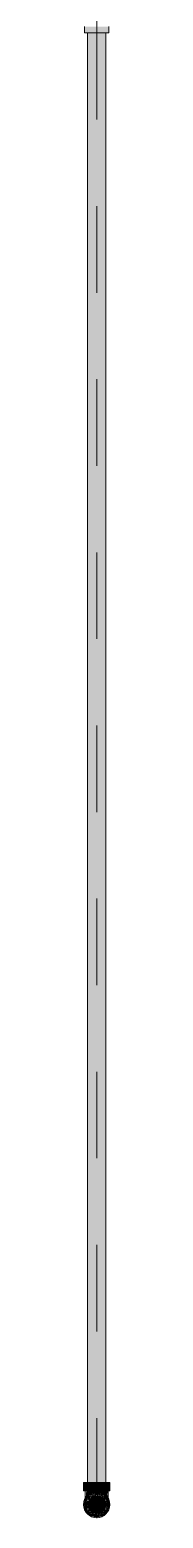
# Model space of a CAD drawing. Header units: millimetres. Extents: x -4000 to 187956, y -58990 to 162485.
# Drawn here: x 26724 to 26775, y 128425 to 131155 of the extents above; entities that cross this region are included whole.
import ezdxf

# ---------------------------------------------------------------- set-up
doc = ezdxf.new("R2010")
doc.units = ezdxf.units.MM
doc.linetypes.add('Dash 1_16_', pattern=[317.5, 158.75, -158.75])
for name, color, linetype, lineweight in [('F-SPRN', 3, 'Continuous', 9), ('P-PIPE', 3, 'Continuous', 9), ('P-PIPE-CNTR', 3, 'Continuous', 9)]:
    doc.layers.add(name, color=color, linetype=linetype, lineweight=lineweight)

# ---------------------------------------------------------------- blocks, each defined once
blk = doc.blocks.new('Sprinkler_Up - DN20-V1100-FFS - TANG 1')
at = {"layer": 'F-SPRN', "transparency": 33554534}
for points in [[(-13.5, 0), (-3.9, 0.7), (-1.7, 2.9), (-1.2, 3.5), (-0.6, 4), (0.6, 4), (1.2, 3.5), (1.7, 2.9), (4.6, 0), (22.2, 0), (18, 13.1), (6.9, 21.2), (-6.9, 21.2), (-18, 13.1), (-22.2, 0)], [(6.9, -21.2), (18, -13.1), (22.2, 0), (3.9, -0.7), (1.7, -2.9), (1.2, -3.5), (0.6, -4), (-0.6, -4), (-1.2, -3.5), (-1.7, -2.9), (-4.6, 0), (-22.2, 0), (-18, -13.1), (-6.9, -21.2), (3.4, -21.2)], [(0, -16.7), (4.3, -16.1), (11.8, -11.8), (16.1, -4.3), (16.1, 4.3), (11.8, 11.8), (8.3, 14.4), (0, 16.7), (-4.3, 16.1), (-11.8, 11.8), (-16.1, 4.3), (-16.1, -4.3), (-11.8, -11.8), (-8.3, -14.4)], [(0, -15.6), (7.8, -13.5), (13.5, -7.8), (15.1, -4), (15.1, 4), (13.5, 7.8), (7.8, 13.5), (0, 15.6), (-7.8, 13.5), (-11, 11), (-15.1, 4), (-15.1, -4), (-11, -11), (-7.8, -13.5)], [(-10.9, -5.5), (-10.9, 5.4), (-14.5, 5.4), (-14.5, -5.5)], [(-7.7, -5.5), (-7.7, 5.4), (-10.9, 5.4), (-10.9, -5.5)], [(0, -5.5), (0, 5.4), (-7.7, 5.4), (-7.7, -5.5)], [(0, 0), (5.7, 0), (2.9, 4.9), (-2.9, 4.9), (-5.7, 0)], [(-2.9, -4.9), (2.9, -4.9), (5.7, 0), (-5.7, 0)], [(-4.6, 0), (4.6, 0), (0, 4.6)], [(0, -4.6), (4.6, 0), (-4.6, 0)], [(0, -2.6), (1.3, 0), (-1.8, 0)], [(-1.3, 0), (1.8, 0), (0, 2.6)], [(7.7, -5.5), (7.7, 5.4), (0, 5.4), (0, -5.5)], [(10.9, -5.5), (10.9, 5.4), (7.7, 5.4), (7.7, -5.5)], [(14.5, -5.5), (14.5, 5.4), (10.9, 5.4), (10.9, -5.5)]]:
    blk.add_hatch(color=1, dxfattribs=at).paths.add_polyline_path(points)
at = {"layer": 'F-SPRN', "color": 1}
for p, q in [((-11.5, 5.4), (-14.5, 5.4)), ((-14.5, 5.4), (-11.3, 5.4)), ((-14.5, 5.4), (-14.5, 3.7)), ((-14.5, 3.3), (-14.5, 0)), ((-11.5, 5.4), (-11.5, 4)), ((-10.9, 1.9), (-10.9, 3.6)), ((-10.8, 5.4), (-8, 5.4)), ((-8.1, 5.4), (-10.8, 5.4)), ((-8.1, 5.4), (-8.1, 2.8)), ((-8.1, 2.5), (-8.1, 0.7)), ((-7.7, 4.8), (-7.7, 2.7)), ((-7.7, 4.8), (-7.7, 2.7)), ((-7.7, 2.1), (-7.7, 0.5)), ((-7.7, 2.1), (-7.7, 0.5)), ((-6.7, 5.4), (-4.7, 5.4)), ((-5.8, 3.8), (-5.8, 2.2)), ((-2.1, 0), (-2.1, 0)), ((-2.1, 0), (-2.1, -0.1)), ((-2, 0.7), (-2, 0.6)), ((-1.8, 1.1), (-1.8, 1)), ((-0.6, 2), (-0.6, 2)), ((-0.5, 2), (-0.6, 2)), ((0, 2.1), (-0.1, 2.1)), ((2, 0.5), (2, 0.6)), ((2.1, 0.1), (2.1, 0.2)), ((2.1, 0.2), (2.1, 0.2)), ((2.1, 0), (2.1, 0.1)), ((2.1, 0), (2.1, 0)), ((4.7, 5.4), (6.5, 5.4)), ((7.7, 5.4), (10.8, 5.4)), ((7.7, 5.2), (7.7, 2.7)), ((7.7, 5.2), (7.7, 2.7)), ((7.7, 2.3), (7.7, 0.5)), ((7.7, 2.3), (7.7, 0.5)), ((10.8, 5.4), (8.1, 5.4)), ((8.1, 5.4), (8.1, 2.8)), ((8.1, 2.5), (8.1, 0.4)), ((10.9, 5.4), (14.5, 5.4)), ((10.9, 3.6), (10.9, 0.2)), ((14.5, 5.4), (11.5, 5.4)), ((11.5, 5.4), (11.5, 4)), ((11.5, 3), (11.5, 0.2)), ((14.5, 5.4), (14.5, -5.5)), ((-14.5, -1.3), (-14.5, -3.7)), ((-11.1, -5.5), (-14.5, -5.5)), ((-14.5, -5.5), (-11.5, -5.5)), ((-10.9, -2.6), (-10.9, -1.3)), ((-10.8, -5.5), (-8.1, -5.5)), ((-7.8, -5.5), (-10.8, -5.5)), ((-8.1, -4.2), (-8.1, -5.5)), ((-7.7, -2.7), (-7.7, -4)), ((-7.7, -2.7), (-7.7, -4)), ((-7, -5.5), (-5.8, -5.5)), ((-4.8, -5.5), (-7, -5.5)), ((-5.8, -2.3), (-5.8, -3.8)), ((-2.1, -0.2), (-2.1, -0.3)), ((0, -2.1), (0.1, -2.1)), ((7, -5.5), (4.8, -5.5)), ((5.8, -2.2), (5.8, -3.8)), ((5.8, -5.5), (7, -5.5)), ((7.7, -0.5), (7.7, -2.3)), ((7.7, -0.5), (7.7, -2.3)), ((7.7, -2.7), (7.7, -5.4)), ((7.7, -2.7), (7.7, -5.4)), ((10.8, -5.5), (7.7, -5.5)), ((8.1, -0.4), (8.1, -2.5)), ((8.1, -2.8), (8.1, -5.5)), ((8.1, -5.5), (10.8, -5.5)), ((10.9, -0.2), (10.9, -3.6)), ((14.5, -5.5), (10.9, -5.5)), ((11.5, -0.2), (11.5, -3)), ((11.5, -4), (11.5, -5.5)), ((11.5, -5.5), (14.5, -5.5))]:
    blk.add_line(p, q, dxfattribs=at)
at = {"layer": 'F-SPRN', "color": 1, "flags": 128}
for points in [[(-2, 0.6), (-2, 0.5), (-2, 0.5), (-2, 0.4), (-2.1, 0.3), (-2.1, 0.2), (-2.1, 0.1), (-2.1, 0)], [(-1.8, 1), (-1.9, 0.9), (-1.9, 0.8), (-1.9, 0.8), (-2, 0.7)], [(-1.7, 1.2), (-1.7, 1.1), (-1.8, 1.1)], [(-0.6, 2), (-0.7, 2), (-0.8, 1.9), (-0.9, 1.9), (-0.9, 1.9), (-1, 1.8), (-1.1, 1.8), (-1.2, 1.7), (-1.2, 1.7), (-1.3, 1.6), (-1.4, 1.6), (-1.4, 1.5), (-1.5, 1.5), (-1.5, 1.4), (-1.6, 1.3), (-1.6, 1.3), (-1.7, 1.2)], [(-0.1, 2.1), (-0.1, 2.1), (-0.2, 2.1), (-0.3, 2.1), (-0.4, 2), (-0.5, 2)], [(0.7, 2), (0.6, 2), (0.5, 2), (0.4, 2), (0.4, 2), (0.3, 2.1), (0.2, 2.1), (0.1, 2.1), (0, 2.1)], [(0.9, 1.9), (0.8, 1.9), (0.8, 1.9), (0.7, 2)], [(1.2, 1.7), (1.1, 1.7), (1.1, 1.8), (1, 1.8), (0.9, 1.9)], [(1.6, 1.3), (1.6, 1.4), (1.5, 1.4), (1.4, 1.5), (1.4, 1.5), (1.3, 1.6), (1.3, 1.7), (1.2, 1.7)], [(1.8, 1), (1.8, 1), (1.8, 1.1), (1.7, 1.2), (1.7, 1.2), (1.6, 1.3)], [(2, 0.6), (2, 0.7), (1.9, 0.7), (1.9, 0.8), (1.9, 0.9), (1.8, 1)], [(2.1, 0.2), (2.1, 0.3), (2, 0.4), (2, 0.5)], [(-2.1, -0.1), (-2.1, -0.2), (-2.1, -0.2)], [(-2.1, -0.3), (-2, -0.4), (-2, -0.5), (-2, -0.6), (-2, -0.7), (-1.9, -0.7), (-1.9, -0.8), (-1.9, -0.9), (-1.8, -1), (-1.8, -1), (-1.8, -1.1), (-1.7, -1.2), (-1.7, -1.2), (-1.6, -1.3), (-1.6, -1.4), (-1.5, -1.4), (-1.4, -1.5), (-1.4, -1.5), (-1.3, -1.6), (-1.3, -1.7), (-1.2, -1.7), (-1.1, -1.7), (-1.1, -1.8), (-1, -1.8), (-0.9, -1.9), (-0.8, -1.9), (-0.8, -1.9), (-0.7, -2), (-0.6, -2), (-0.5, -2), (-0.4, -2), (-0.4, -2), (-0.3, -2.1), (-0.2, -2.1), (-0.1, -2.1), (0, -2.1)], [(0.1, -2.1), (0.1, -2.1), (0.2, -2.1), (0.3, -2.1), (0.4, -2), (0.5, -2), (0.6, -2), (0.6, -2), (0.7, -2), (0.8, -1.9), (0.9, -1.9), (0.9, -1.9), (1, -1.8), (1.1, -1.8), (1.2, -1.7), (1.2, -1.7), (1.3, -1.6), (1.4, -1.6), (1.4, -1.5), (1.5, -1.5), (1.5, -1.4), (1.6, -1.3), (1.6, -1.3), (1.7, -1.2), (1.7, -1.1), (1.8, -1.1), (1.8, -1), (1.9, -0.9), (1.9, -0.8), (1.9, -0.8), (2, -0.7), (2, -0.6), (2, -0.5), (2, -0.5), (2, -0.4), (2.1, -0.3), (2.1, -0.2), (2.1, -0.1), (2.1, 0)]]:
    blk.add_lwpolyline(points, dxfattribs=at)
at = {"layer": 'F-SPRN', "color": 1}
for radius, start, end in [(22.2, 360, 180), (21.9, 165.6773, 179.2615), (21.9, 144.7698, 164.8151), (21.9, 126.6942, 143.2701), (16.7, 167.6802, 180), (16.7, 167.6802, 180), (16.7, 155.3879, 164.9693), (16.7, 155.3879, 164.9693), (15.6, 166.4265, 180), (15.6, 166.4265, 180), (15.6, 150.9409, 165), (15.6, 159.6139, 165), (16.7, 136.7213, 149.931), (16.7, 136.7213, 149.931), (15.6, 150.9409, 156.3845), (15.6, 138.4214, 150), (15.6, 138.4214, 150), (21.9, 108.2621, 125.7507), (16.7, 121.4181, 130.5751), (16.7, 121.4181, 130.5751), (15.6, 120.5262, 133.2078), (15.6, 120.5262, 133.2078), (16.7, 106.5995, 120), (16.7, 106.5995, 120), (15.6, 114.4363, 119.9813), (15.6, 114.4363, 119.9813), (21.9, 99.348, 107.901), (4.63, 155.7832, 180), (4.63, 155.7832, 180), (16.7, 96.4143, 105), (16.7, 96.4143, 105), (4.63, 109.0192, 138.2703), (4.63, 109.0192, 138.2703), (21.9, 90.145, 98.8503), (15.6, 95.5762, 100.6843), (15.6, 95.5762, 100.6843), (2.56, 109.0192, 168.8278), (2.56, 109.0192, 168.8278), (2.04, 109.0192, 180), (16.7, 83.0684, 90), (16.7, 83.0684, 90), (4.63, 17.9592, 90), (4.63, 17.9592, 90), (3.81, 57.0577, 90), (2.56, 14.5599, 90), (2.56, 14.5599, 90), (2.04, 10.4703, 90), (21.9, 72.5583, 89.4624), (15.6, 75.573, 80.5892), (15.6, 75.573, 80.5892), (3.81, 16.1605, 43.8358), (15.6, 67.5614, 74.5481), (15.6, 67.5614, 74.5481), (16.7, 60, 75), (16.7, 60, 75), (15.6, 60.0187, 65.5637), (15.6, 60.0187, 65.5637), (21.9, 54.2493, 71.7379), (15.6, 46.7922, 60), (15.6, 46.7922, 60), (16.7, 49.4249, 58.5819), (16.7, 49.4249, 58.5819), (15.6, 30, 41.5786), (15.6, 30, 41.5786), (16.7, 30, 43.2787), (16.7, 30, 43.2787), (21.9, 36.7299, 53.3058), (15.6, 23.6155, 29.5646), (15.6, 15, 29.5646), (15.6, 15, 20.3861), (16.7, 15, 24.6121), (16.7, 15, 24.6121), (15.6, 360, 13.6618), (15.6, 0, 13.6618), (16.7, 360, 12.3198), (16.7, 0, 12.3198), (21.9, 15.1849, 35.2302), (21.9, 0.7385, 14.3227), (22.2, 180, 360), (21.9, 180.7385, 194.3227), (21.9, 195.1849, 215.2302), (21.9, 216.7299, 233.3058), (16.7, 180, 192.3198), (16.7, 180, 192.3198), (16.7, 195.0307, 204.6121), (16.7, 195.0307, 204.6121), (15.6, 181.9082, 193.6618), (15.6, 181.9082, 193.6618), (15.6, 197.3339, 209.5646), (15.6, 197.3339, 209.5646), (16.7, 210.069, 223.2787), (16.7, 210.069, 223.2787), (15.6, 212.5472, 221.5786), (15.6, 212.5472, 221.5786), (21.9, 234.9759, 251.7379), (16.7, 229.4249, 238.5819), (16.7, 229.4249, 238.5819), (15.6, 233.795, 240), (15.6, 233.795, 240), (16.7, 240, 255), (16.7, 240, 255), (15.6, 240.0187, 254.5481), (15.6, 240.0187, 254.5481), (21.9, 252.5583, 269.4624), (4.63, 197.9592, 0), (4.63, 197.9592, 360), (15.6, 255, 267.64), (15.6, 255, 267.64), (3.81, 196.1605, 360), (2.56, 191.1677, 0), (2.56, 191.1677, 360), (2.04, 190.4703, 0), (16.7, 263.0684, 270), (16.7, 263.0684, 270), (21.9, 270.145, 278.8503), (15.6, 275.5762, 280.6843), (15.6, 275.5762, 280.6843), (16.7, 276.4143, 285), (16.7, 276.4143, 285), (21.9, 279.348, 287.901), (16.7, 286.5995, 300), (16.7, 286.5995, 300), (15.6, 294.4363, 299.9813), (15.6, 294.4363, 299.9813), (21.9, 288.2621, 305.0241), (15.6, 300, 313.2078), (15.6, 300, 313.2078), (16.7, 301.4181, 310.5751), (16.7, 301.4181, 310.5751), (15.6, 318.4214, 330), (15.6, 318.4214, 330), (16.7, 316.7213, 330), (16.7, 316.7213, 330), (21.9, 306.6942, 323.2701), (15.6, 330.4354, 345), (15.6, 330.4354, 336.3845), (15.6, 339.6139, 345), (15.6, 346.3382, 360), (15.6, 346.3382, 360), (16.7, 335.3879, 345), (16.7, 335.3879, 345), (16.7, 347.6802, 360), (16.7, 347.6802, 360), (21.9, 324.7698, 344.8151), (21.9, 345.6773, 359.2615)]:
    blk.add_arc((0, 0), radius, start, end, dxfattribs=at)
blk = doc.blocks.new('Steel_Transition_Threaded_HoaPhat - Standard-V1101-FFS - TANG 1')
at = {"layer": 'P-PIPE', "lineweight": 13, "transparency": 33554534}
h = blk.add_hatch(color=1, dxfattribs=at)
h.paths.add_polyline_path([(26750, 128427.6), (26755.8, 128428.4), (26764.4, 128433), (26765.9, 128434.2), (26769.5, 128438.8), (26771.7, 128444.3), (26772.5, 128450.1), (26771.7, 128455.9), (26769.5, 128461.3), (26765.9, 128466), (26761.3, 128469.6), (26755.8, 128471.8), (26750, 128472.6), (26744.2, 128471.8), (26738.8, 128469.6), (26734.1, 128466), (26730.5, 128461.3), (26728.3, 128455.9), (26727.5, 128450.1), (26728.3, 128444.3), (26730.5, 128438.8), (26735.6, 128433), (26738.8, 128430.6), (26744.2, 128428.4)])
h.paths.add_polyline_path([(26750, 128430), (26744.8, 128430.7), (26739.5, 128433), (26735.8, 128435.9), (26732.6, 128440), (26730.6, 128444.9), (26729.9, 128450.1), (26730.6, 128455.3), (26732.6, 128460.1), (26735.8, 128464.3), (26740, 128467.5), (26744.8, 128469.5), (26750, 128470.2), (26755.2, 128469.5), (26760.1, 128467.5), (26764.2, 128464.3), (26767.4, 128460.1), (26769.4, 128455.3), (26770.1, 128450.1), (26769.4, 128444.9), (26767.4, 128440), (26764.2, 128435.9), (26760.1, 128432.7), (26755.2, 128430.7)])
for points in [[(26750, 128430), (26750, 128433.7), (26741.8, 128435.9), (26735.8, 128441.9), (26733.6, 128450.1), (26735.8, 128458.3), (26741.8, 128464.3), (26750, 128466.5), (26750, 128470.2), (26744.8, 128469.5), (26740, 128467.5), (26735.8, 128464.3), (26732.6, 128460.1), (26730.6, 128455.3), (26729.9, 128450.1), (26730.6, 128444.9), (26732.6, 128440), (26735.8, 128435.9), (26740, 128432.7), (26744.8, 128430.7)], [(26750, 128431.6), (26756.7, 128433), (26759.3, 128434.1), (26763.1, 128437), (26766, 128440.8), (26767.9, 128445.3), (26768.5, 128450.1), (26767.9, 128454.9), (26766, 128459.3), (26763.1, 128463.2), (26759.3, 128466.1), (26754.8, 128468), (26750, 128468.6), (26745.2, 128468), (26740.8, 128466.1), (26736.9, 128463.2), (26734, 128459.3), (26732.1, 128454.9), (26731.5, 128450.1), (26732.1, 128445.3), (26734, 128440.8), (26736.9, 128437), (26743.3, 128433), (26745.2, 128432.2)], [(26750, 128430), (26755.2, 128430.7), (26760.5, 128433), (26764.2, 128435.9), (26767.4, 128440), (26769.4, 128444.9), (26770.1, 128450.1), (26769.4, 128455.3), (26767.4, 128460.1), (26764.2, 128464.3), (26760.1, 128467.5), (26755.2, 128469.5), (26750, 128470.2), (26750, 128466.5), (26758.2, 128464.3), (26764.2, 128458.3), (26766.4, 128450.1), (26764.2, 128441.9), (26758.2, 128435.9), (26750, 128433)]]:
    blk.add_hatch(color=1, dxfattribs=at).paths.add_polyline_path(points)
at = {"layer": 'P-PIPE', "color": 20, "lineweight": 13}
for radius, start, end in [(22.5, 90, 270), (22.5, 90, 270), (20.1, 128.8856, 148.1553), (18.5, 136.4297, 150), (18.5, 136.4297, 150), (18.5, 123.4976, 133.2041), (18.5, 123.4976, 133.2041), (20.1, 109.6859, 125.0043), (16.4, 121.0738, 128.0319), (18.5, 106.819, 120), (18.5, 106.819, 120), (16.4, 115.1607, 120), (16.4, 107.4657, 111.9681), (20.1, 100.9975, 105), (18.5, 91.4353, 103.2046), (18.5, 91.4353, 103.2046), (16.4, 96.2132, 104.6042), (20.1, 90.5246, 98.5089), (22.5, 270, 90), (22.5, 270, 90), (18.5, 78.0986, 90), (18.5, 78.0986, 90), (20.1, 75.0607, 87.9279), (18.5, 60, 75), (18.5, 60, 75), (16.4, 66.9681, 72.9388), (20.1, 54.9957, 75), (16.4, 50.4733, 56.6389), (18.5, 46.7959, 56.5024), (18.5, 46.7959, 56.5024), (20.1, 31.8447, 51.1144), (18.5, 30, 43.5703), (18.5, 30, 43.5703), (20.1, 166.0499, 193.9501), (20.1, 150, 162.7449), (20.1, 197.2551, 210), (18.5, 166.5939, 193.4061), (18.5, 166.5939, 193.4061), (18.5, 157.6232, 165), (18.5, 157.6232, 165), (18.5, 195, 202.3768), (18.5, 195, 202.3768), (20.1, 211.8447, 231.1144), (16.4, 168.5467, 178.9063), (16.4, 184.8393, 191.4533), (18.5, 210, 223.5703), (18.5, 210, 223.5703), (16.4, 158.0319, 163.506), (16.4, 143.5463, 150), (16.4, 210.6635, 216.4537), (18.5, 226.7959, 236.5024), (18.5, 226.7959, 236.5024), (16.4, 230.4733, 236.6389), (18.5, 240, 248.4953), (18.5, 240, 248.4953), (16.4, 240, 246.5955), (16.4, 250.3629, 255), (16.4, 264.1652, 268.506), (16.4, 276.2132, 283.9063), (16.4, 287.4657, 291.9681), (16.4, 293.4045, 300), (18.5, 291.5047, 300), (18.5, 291.5047, 300), (18.5, 303.4976, 313.2041), (18.5, 303.4976, 313.2041), (20.1, 308.8856, 328.1553), (16.4, 30, 38.0319), (18.5, 316.4297, 330), (18.5, 316.4297, 330), (16.4, 338.0319, 342.8691), (16.4, 353.5463, 8.0319), (18.5, 15, 22.3768), (18.5, 15, 22.3768), (18.5, 337.6232, 345), (18.5, 337.6232, 345), (20.1, 17.2551, 30), (20.1, 330, 342.7449), (18.5, 346.5939, 13.4061), (18.5, 346.5939, 13.4061), (20.1, 346.0499, 13.9501), (20.1, 238.4084, 255), (18.5, 248.8886, 255), (18.5, 248.8886, 255), (20.1, 255.0607, 267.9279), (18.5, 258.0986, 270), (18.5, 258.0986, 270), (20.1, 270.5246, 278.5089), (18.5, 271.4353, 283.2046), (18.5, 271.4353, 283.2046), (20.1, 280.9975, 285), (18.5, 286.819, 291.1114), (18.5, 286.819, 291.1114), (20.1, 289.6859, 301.5916)]:
    blk.add_arc((26750, 128450.1), radius, start, end, dxfattribs=at)
blk = doc.blocks.new('Steel_Elbow_Threaded_HoaPhat - Standard-V1102-FFS - TANG 1')
at = {"layer": 'P-PIPE', "lineweight": 13, "transparency": 33554534}
for points in [[(26733, 128475.5), (26750, 128475.5), (26750, 128490.6), (26725.9, 128490.6), (26726.7, 128475.5), (26729.1, 128475.5)], [(26750, 128475.5), (26774.1, 128475.5), (26773.3, 128490.6), (26750, 128490.6)], [(26750, 128426), (26756.2, 128426.8), (26762.1, 128429.2), (26767.1, 128433), (26770.9, 128438), (26773.3, 128443.8), (26774.1, 128450.5), (26773.3, 128456.3), (26770.9, 128462.1), (26767.1, 128467.1), (26762.1, 128471), (26756.2, 128473.4), (26750, 128474.2), (26743.8, 128473.4), (26737.9, 128471), (26733, 128467.1), (26729.1, 128462.1), (26726.7, 128456.3), (26725.9, 128450.1), (26726.7, 128443.8), (26729.1, 128438), (26733, 128433), (26737.9, 128429.2), (26743.8, 128426.8)]]:
    blk.add_hatch(color=1, dxfattribs=at).paths.add_polyline_path(points)
h = blk.add_hatch(color=1, dxfattribs=at)
h.paths.add_polyline_path([(26742.8, 128470), (26740.3, 128470), (26744.1, 128471.9)])
h.paths.add_polyline_path([(26729.8, 128460.2), (26731.2, 128460.7), (26737.2, 128467.6), (26742.8, 128470), (26750, 128471.2), (26750, 128475.5), (26731.7, 128475.5), (26730.3, 128471.7), (26730.1, 128464.3)])
h = blk.add_hatch(color=1, dxfattribs=at)
h.paths.add_polyline_path([(26766.9, 128465.3), (26769.5, 128460.7), (26768.6, 128464.6)])
h.paths.add_polyline_path([(26770.9, 128458.6), (26770.6, 128467.2), (26769.5, 128466.8), (26769.4, 128470.9), (26770.7, 128471.2), (26769.6, 128475.5), (26750, 128475.5), (26750, 128471.2), (26757.2, 128470), (26755.9, 128471.9), (26763.4, 128467.2), (26767.4, 128463.1), (26766.2, 128468.2), (26768.6, 128464.6)])
at = {"layer": 'P-PIPE', "color": 20, "lineweight": 13}
for p, q in [((26725.9, 128490.6), (26725.9, 128475.5)), ((26733, 128490.6), (26725.9, 128490.6)), ((26750, 128490.6), (26725.9, 128490.6)), ((26737.9, 128490.6), (26733.8, 128490.6)), ((26750, 128490.6), (26738.2, 128490.6)), ((26761.8, 128490.6), (26750, 128490.6)), ((26774.1, 128490.6), (26750, 128490.6)), ((26766.2, 128490.6), (26762.1, 128490.6)), ((26774.1, 128490.6), (26767.1, 128490.6)), ((26774.1, 128475.5), (26774.1, 128490.6)), ((26725.9, 128475.5), (26731.5, 128475.5)), ((26725.9, 128475.5), (26750, 128475.5)), ((26742.8, 128475.5), (26728.9, 128475.5)), ((26728.9, 128460.9), (26728.9, 128461.8)), ((26731.5, 128475.5), (26733, 128475.5)), ((26732.8, 128475.5), (26731.7, 128475.5)), ((26736.4, 128475.5), (26733.8, 128475.5)), ((26734, 128475.5), (26742.7, 128475.5)), ((26742.8, 128475.5), (26736.4, 128475.5)), ((26750, 128475.5), (26743.7, 128475.5)), ((26750, 128475.5), (26743.7, 128475.5)), ((26743.8, 128475.5), (26750, 128475.5)), ((26750, 128475.5), (26756.2, 128475.5)), ((26750, 128475.5), (26774.1, 128475.5)), ((26756.3, 128475.5), (26750, 128475.5)), ((26756.3, 128475.5), (26750, 128475.5)), ((26763.6, 128475.5), (26757.2, 128475.5)), ((26771.2, 128475.5), (26757.2, 128475.5)), ((26757.3, 128475.5), (26766, 128475.5)), ((26766.2, 128475.5), (26763.6, 128475.5)), ((26767.1, 128475.5), (26769.7, 128475.5)), ((26768.3, 128475.5), (26767.2, 128475.5)), ((26769.9, 128475.5), (26768.3, 128475.5)), ((26769.7, 128475.5), (26774.1, 128475.5)), ((26771.2, 128462), (26771.2, 128461.2)), ((26771.2, 128461.2), (26771.2, 128460.3)), ((26774.1, 128475.5), (26774.1, 128475.5)), ((26728.9, 128455.1), (26728.9, 128455.7)), ((26728.9, 128454.5), (26728.9, 128455.1)), ((26728.9, 128454), (26728.9, 128454.5)), ((26728.9, 128450.1), (26728.9, 128450.1)), ((26728.9, 128449.9), (26728.9, 128450.1)), ((26728.9, 128449), (26728.9, 128449.9)), ((26728.9, 128448.2), (26728.9, 128449)), ((26729, 128447.3), (26728.9, 128448.2)), ((26729.7, 128444), (26729.5, 128444.8)), ((26731.3, 128440.1), (26731, 128440.9)), ((26731.8, 128439.4), (26731.3, 128440.1)), ((26732.2, 128438.7), (26731.8, 128439.4)), ((26735.4, 128434.8), (26734.8, 128435.4)), ((26763.5, 128433.8), (26762.8, 128433.3)), ((26765.3, 128435.5), (26764.7, 128434.9)), ((26767, 128437.5), (26766.4, 128436.8)), ((26767.5, 128438.1), (26767, 128437.5)), ((26767.9, 128438.9), (26767.5, 128438.1)), ((26769.8, 128442.6), (26769.5, 128441.9)), ((26770.5, 128445.1), (26770.3, 128444.2)), ((26771.2, 128458), (26771.2, 128457.3)), ((26771.2, 128455.9), (26771.2, 128455.3)), ((26771.2, 128455.3), (26771.2, 128454.7)), ((26771.2, 128454.7), (26771.2, 128454.1)), ((26771.2, 128450.9), (26771.2, 128450.7)), ((26771.2, 128450.7), (26771.2, 128450.5)), ((26771.2, 128450.1), (26771.2, 128450.1)), ((26733, 128433), (26733, 128433)), ((26742.6, 128430.3), (26741.8, 128430.6)), ((26743.3, 128430), (26742.6, 128430.3)), ((26750.2, 128428.9), (26750, 128428.9)), ((26753.6, 128429.2), (26752.8, 128429.1)), ((26760.7, 128431.8), (26760, 128431.4)), ((26762.8, 128433.3), (26762.5, 128433)), ((26767.1, 128433), (26767, 128433))]:
    blk.add_line(p, q, dxfattribs=at)
at = {"layer": 'P-PIPE', "color": 20, "lineweight": 13, "flags": 128}
for points in [[(26728.9, 128461.8), (26728.9, 128462.6), (26728.9, 128463.5), (26728.9, 128464.4), (26728.9, 128465.4), (26728.9, 128466.3), (26728.9, 128467.3), (26728.9, 128468.2), (26728.9, 128469.2), (26728.9, 128470.2), (26728.9, 128471.2), (26728.9, 128472.2), (26728.9, 128473.2), (26728.9, 128474.2), (26728.9, 128475.2), (26728.9, 128475.5)], [(26728.9, 128455.7), (26728.9, 128456.4), (26728.9, 128457.1), (26728.9, 128457.8), (26728.9, 128458.5), (26728.9, 128459.3), (26728.9, 128460.1), (26728.9, 128460.9)], [(26771.2, 128475.5), (26771.2, 128474.5), (26771.2, 128473.5), (26771.2, 128472.5), (26771.2, 128471.5), (26771.2, 128470.5), (26771.2, 128469.5), (26771.2, 128468.5), (26771.2, 128467.5), (26771.2, 128466.6), (26771.2, 128465.6), (26771.2, 128464.7), (26771.2, 128463.8), (26771.2, 128462.9), (26771.2, 128462)], [(26728.9, 128453), (26728.9, 128453.4), (26728.9, 128454)], [(26728.9, 128451.1), (26728.9, 128451.4), (26728.9, 128451.7), (26728.9, 128452.1), (26728.9, 128452.5), (26728.9, 128453)], [(26728.9, 128450.6), (26728.9, 128450.8), (26728.9, 128451.1)], [(26728.9, 128450.1), (26728.9, 128450.2), (26728.9, 128450.3), (26728.9, 128450.4), (26728.9, 128450.6)], [(26729.5, 128444.8), (26729.3, 128445.7), (26729.2, 128446.5), (26729, 128447.3)], [(26730.3, 128442.4), (26730, 128443.2), (26729.7, 128444)], [(26731, 128440.9), (26730.6, 128441.6), (26730.3, 128442.4)], [(26733.7, 128436.6), (26733.2, 128437.3), (26732.7, 128438), (26732.2, 128438.7)], [(26734.8, 128435.4), (26734.3, 128436), (26733.7, 128436.6)], [(26736.7, 128433.6), (26736.1, 128434.2), (26735.4, 128434.8)], [(26737.5, 128433), (26737.4, 128433.1), (26736.7, 128433.6)], [(26764.7, 128434.9), (26764.1, 128434.3), (26763.5, 128433.8)], [(26766.4, 128436.8), (26765.9, 128436.1), (26765.3, 128435.5)], [(26768.8, 128440.3), (26768.4, 128439.6), (26767.9, 128438.9)], [(26769.5, 128441.9), (26769.1, 128441.1), (26768.8, 128440.3)], [(26770.3, 128444.2), (26770.1, 128443.4), (26769.8, 128442.6)], [(26770.9, 128446.7), (26770.7, 128445.9), (26770.5, 128445.1)], [(26771.1, 128448.4), (26771, 128447.6), (26770.9, 128446.7)], [(26771.2, 128450.1), (26771.1, 128449.2), (26771.1, 128448.4)], [(26771.2, 128460.3), (26771.2, 128459.5), (26771.2, 128458.7), (26771.2, 128458)], [(26771.2, 128457.3), (26771.2, 128456.6), (26771.2, 128455.9)], [(26771.2, 128454.1), (26771.2, 128453.6), (26771.2, 128453.1)], [(26771.2, 128453.1), (26771.2, 128452.6), (26771.2, 128452.2), (26771.2, 128451.8), (26771.2, 128451.5), (26771.2, 128451.2), (26771.2, 128450.9)], [(26771.2, 128450.5), (26771.2, 128450.3), (26771.2, 128450.2), (26771.2, 128450.1)], [(26738.8, 128432.2), (26738.1, 128432.6), (26737.5, 128433)], [(26740.2, 128431.3), (26739.5, 128431.7), (26738.8, 128432.2)], [(26741.8, 128430.6), (26741, 128431), (26740.2, 128431.3)], [(26745, 128429.5), (26744.2, 128429.8), (26743.3, 128430)], [(26746.6, 128429.2), (26745.8, 128429.4), (26745, 128429.5)], [(26748.3, 128429), (26747.5, 128429.1), (26746.6, 128429.2)], [(26750, 128428.9), (26749.2, 128429), (26748.3, 128429)], [(26752.8, 128429.1), (26751.9, 128429), (26751.1, 128429), (26750.2, 128428.9)], [(26755.3, 128429.6), (26754.4, 128429.4), (26753.6, 128429.2)], [(26756.9, 128430.1), (26756.1, 128429.8), (26755.3, 128429.6)], [(26760, 128431.4), (26759.2, 128431.1), (26758.4, 128430.7), (26757.7, 128430.4), (26756.9, 128430.1)], [(26762.5, 128433), (26762.1, 128432.8), (26761.4, 128432.3), (26760.7, 128431.8)]]:
    blk.add_lwpolyline(points, dxfattribs=at)
at = {"layer": 'P-PIPE', "color": 20, "lineweight": 13}
for radius, start, end in [(24.1, 90, 225), (24.1, 90, 270), (21.1, 130, 141.5854), (21.1, 112.9377, 125.8024), (21.1, 99.9464, 104.9657), (21.1, 90, 98.9621), (24.1, 0.9575, 90), (24.1, 270, 90), (21.1, 75.0343, 90), (21.1, 60.7988, 67.6705), (21.1, 54.1976, 59.9895), (21.1, 38.4146, 50), (21.1, 172.25, 178.0438), (21.1, 181.9711, 187.2923), (21.1, 165.7465, 170), (21.1, 190, 194.2657), (21.1, 150.0076, 164.9665), (21.1, 195.0455, 203.6505), (21.1, 205.3748, 209.9974), (21.1, 213.7495, 218.4271), (21.1, 218.9611, 230), (21.1, 310, 321.0389), (21.1, 321.5729, 325.795), (24.1, 315, 359.0425), (21.1, 15.0335, 29.9924), (21.1, 330.0026, 334.1966), (21.1, 336.3495, 344.9545), (21.1, 345.7343, 350), (21.1, 1.9562, 7.75), (21.1, 352.7077, 358.0289), (24.1, 0, 0.9575), (24.1, 359.0425, 0), (24.1, 225.0718, 270), (21.1, 234.7288, 247.0686), (21.1, 255.037, 270), (24.1, 270, 314.9282), (21.1, 271.1041, 276.3537), (21.1, 279.9303, 284.963), (21.1, 292.3235, 303.6981)]:
    blk.add_arc((26750, 128450.1), radius, start, end, dxfattribs=at)

msp = doc.modelspace()

# ---------------------------------------------------------------- hatches: boundary and pattern name
at = {"layer": 'P-PIPE', "lineweight": 5, "transparency": 33554534}
for points in [[(26772.5, 131148.9), (26771.7, 131160.7), (26727.5, 131160.7), (26728.3, 131148.9), (26771.7, 131148.9)], [(26750, 128490.6), (26750, 131148.9), (26733.3, 131148.9), (26733.9, 128490.6), (26745.7, 128490.6)], [(26750, 128490.6), (26766.7, 128490.6), (26766.1, 131148.9), (26750, 131148.9), (26750, 128506)], [(26741.7, 128435.6), (26742.8, 128437.6), (26741.7, 128441.7), (26742.8, 128445.9), (26745.8, 128449), (26757.2, 128454.3), (26758.4, 128458.4), (26757.2, 128462.6), (26755.9, 128464.3), (26750, 128466.8), (26741.7, 128464.6), (26735.5, 128458.4), (26733.3, 128450.1), (26735.5, 128441.7), (26738.2, 128438.3)]]:
    msp.add_hatch(color=1, dxfattribs=at).paths.add_polyline_path(points)
at = {"layer": 'P-PIPE', "transparency": 33554534}
msp.add_hatch(color=1, dxfattribs=at).paths.add_polyline_path([(26750, 128433.4), (26758.4, 128435.6), (26761.8, 128438.3), (26766.1, 128445.8), (26766.1, 128454.4), (26761.8, 128461.9), (26758.4, 128464.6), (26750, 128466.8), (26745.7, 128466.2), (26738.2, 128461.9), (26733.9, 128454.4), (26733.9, 128445.8), (26738.2, 128438.3), (26741.7, 128435.6)])

# ---------------------------------------------------------------- linework, layer by layer
at = {"layer": 'P-PIPE', "color": 20, "lineweight": 13}
for p, q in [((26727.5, 131160.7), (26727.5, 131148.9)), ((26727.5, 131148.9), (26733.2, 131148.9)), ((26727.5, 131148.9), (26772.5, 131148.9)), ((26733.3, 131148.9), (26733.3, 128490.6)), ((26733.9, 131148.9), (26733.3, 131148.9)), ((26738.2, 131148.9), (26734, 131148.9)), ((26734.1, 131148.9), (26738.1, 131148.9)), ((26761.3, 131148.9), (26738.7, 131148.9)), ((26738.8, 131148.9), (26761.3, 131148.9)), ((26766, 131148.9), (26761.8, 131148.9)), ((26761.9, 131148.9), (26765.9, 131148.9)), ((26766.7, 131148.9), (26766.1, 131148.9)), ((26766.7, 128490.6), (26766.7, 131148.9)), ((26766.8, 131148.9), (26772.5, 131148.9)), ((26772.5, 131148.9), (26772.5, 131160.7)), ((26733.3, 128490.6), (26737.9, 128490.6)), ((26738.2, 128490.6), (26761.8, 128490.6)), ((26762.1, 128490.6), (26766.7, 128490.6))]:
    msp.add_line(p, q, dxfattribs=at)
at = {"layer": 'P-PIPE', "color": 1}
for centre, radius, start, end in [((26750, 128458.4), 8.35, 69.0027, 79.2369), ((26750, 128458.4), 8.35, 20.1285, 29.0413), ((26750, 128458.4), 8.35, 8.0385, 17.9918), ((26750, 128450.1), 16.7, 46.0317, 57.203), ((26750, 128450.1), 16.7, 39.3092, 45.2846), ((26750, 128450.1), 16.7, 170.1108, 177.203), ((26750, 128450.1), 16.7, 182.797, 189.8892), ((26750, 128450.1), 16.7, 190.2154, 195.2487), ((26750, 128450.1), 16.7, 157.579, 164.2722), ((26750, 128450.1), 16.7, 231.8726, 237.203), ((26750, 128441.7), 8.35, 172.0327, 181.5407), ((26750, 128441.7), 8.35, 199.9004, 209.0413), ((26750, 128441.7), 8.35, 131.0366, 150), ((26750, 128441.7), 8.35, 226.6998, 237.8461), ((26750, 128441.7), 8.35, 115.6806, 125.5287), ((26750, 128441.7), 8.35, 100.6842, 114.0387), ((26750, 128441.7), 8.35, 249.0027, 259.2369), ((26750, 128441.7), 8.35, 90, 100.6842), ((26750, 128458.4), 8.35, 270, 280.6842), ((26750, 128458.4), 8.35, 316.3183, 330), ((26750, 128458.4), 8.35, 352.2824, 1.6717), ((26750, 128450.1), 16.7, 308.1274, 313.9683), ((26750, 128450.1), 16.7, 314.7154, 320.6908), ((26750, 128450.1), 16.7, 32.3031, 39.2955), ((26750, 128450.1), 16.7, 23.314, 31.0974), ((26750, 128450.1), 16.7, 328.9026, 336.686), ((26750, 128450.1), 16.7, 16.9375, 22.421), ((26750, 128450.1), 16.7, 337.2636, 343.0625), ((26750, 128450.1), 16.7, 4.3093, 9.8892), ((26750, 128450.1), 16.7, 264.6626, 273.5288)]:
    msp.add_arc(centre, radius, start, end, dxfattribs=at)
at = {"layer": 'P-PIPE-CNTR', "color": 20, "lineweight": 13}
for p, q in [((26750, 131203.5), (26750, 131148.9)), ((26750, 128490.6), (26750, 128475.5)), ((26750, 128475.5), (26750, 128474.1)), ((26750, 128474.1), (26750, 128472.3)), ((26750, 128472.2), (26750, 128470.8)), ((26750, 128469.7), (26750, 128467.9)), ((26750, 128464.4), (26750, 128462.9)), ((26750, 128461.9), (26750, 128459.4)), ((26750, 128458.8), (26750, 128454.1)), ((26750, 128452.5), (26750, 128451)), ((26750, 128450.7), (26750, 128450.1))]:
    msp.add_line(p, q, dxfattribs=at)
at = {"layer": 'P-PIPE-CNTR', "color": 1, "linetype": 'Dash 1_16_'}
for p, q in [((26750, 131148.9), (26750, 128490.6)), ((26750, 131148.9), (26750, 128490.6)), ((26750, 128472.6), (26750, 128475.1)), ((26750, 128471.2), (26750, 128472.6)), ((26750, 128468.6), (26750, 128470.2)), ((26750, 128463.6), (26750, 128465.2)), ((26750, 128459.8), (26750, 128462.6)), ((26725, 128450.1), (26727.5, 128450.1)), ((26727.8, 128450.1), (26731.5, 128450.1)), ((26731.5, 128450.1), (26733.3, 128450.1)), ((26736.9, 128450.1), (26740.4, 128450.1)), ((26740.4, 128450.1), (26742.3, 128450.1)), ((26745.4, 128450.1), (26747.6, 128450.1)), ((26748.7, 128450.1), (26750, 128450.1)), ((26750, 128455.5), (26750, 128459.1)), ((26750, 128452.6), (26750, 128454.3)), ((26750, 128450.1), (26750, 128452.1)), ((26750, 128448), (26750, 128450.1)), ((26750, 128450.1), (26751.3, 128450.1)), ((26750, 128445.9), (26750, 128447.5)), ((26750, 128441.1), (26750, 128444.6)), ((26750, 128438.1), (26750, 128440.4)), ((26750, 128435), (26750, 128436.5)), ((26751.8, 128450.1), (26754.6, 128450.1)), ((26755.7, 128450.1), (26763.5, 128450.1)), ((26766.4, 128450.1), (26768.5, 128450.1)), ((26768.5, 128450.1), (26772.2, 128450.1)), ((26772.5, 128450.1), (26775, 128450.1)), ((26750, 128430), (26750, 128431.6)), ((26750, 128427.6), (26750, 128428.9)), ((26750, 128425.1), (26750, 128427.6))]:
    msp.add_line(p, q, dxfattribs=at)

# ---------------------------------------------------------------- block references
at = {"layer": 'F-SPRN', "color": 1}
msp.add_blockref('Sprinkler_Up - DN20-V1100-FFS - TANG 1', (26750, 128450.1), dxfattribs=at)
at = {"layer": 'P-PIPE', "color": 20, "lineweight": 13}
for name in ['Steel_Elbow_Threaded_HoaPhat - Standard-V1102-FFS - TANG 1', 'Steel_Transition_Threaded_HoaPhat - Standard-V1101-FFS - TANG 1']:
    msp.add_blockref(name, (0, 0), dxfattribs=at)

doc.saveas('drawing.dxf')
